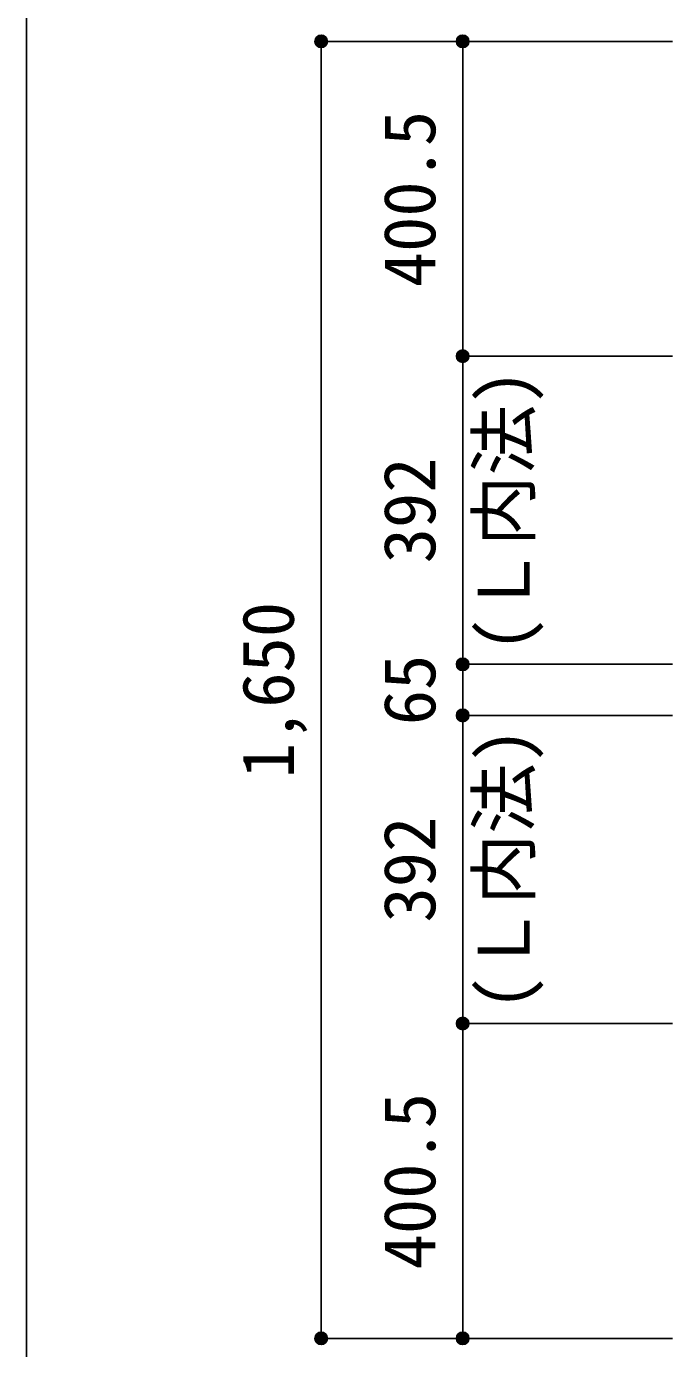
# Model space of a CAD drawing. Units: millimetres at full size, sheet at 1:30. Extents: x -5973 to 5954, y -4195 to 4201.
# Drawn here: x -5973 to -5151, y -2580 to -898 of the extents above; entities that cross this region are included whole.
import ezdxf
from ezdxf.enums import TextEntityAlignment as Align

# ---------------------------------------------------------------- set-up
doc = ezdxf.new("R2010")
doc.units = ezdxf.units.MM
doc.header["$LTSCALE"] = 30
doc.header["$PDMODE"] = 32
doc.header["$PDSIZE"] = 15
for name, color, linetype in [('0-7_文字', 4, 'Continuous'), ('0-D_寸法', 4, 'Continuous'), ('F-0_枠', 6, 'Continuous')]:
    doc.layers.add(name, color=color, linetype=linetype)
doc.styles.add('ＭＳ ゴシック', font='')
doc.styles.get('ＭＳ ゴシック').set_extended_font_data('MS Gothic')

msp = doc.modelspace()

# ---------------------------------------------------------------- linework, layer by layer
at = {"layer": '0-D_寸法'}
for p, q in [((-5597.84, -917.16), (-5417.84, -917.16)), ((-5597.84, -917.16), (-5417.84, -917.16)), ((-5597.84, -917.16), (-5597.84, -2567.16)), ((-5597.84, -2567.16), (-5597.84, -917.16)), ((-5417.84, -917.16), (-5150.8, -917.16)), ((-5417.84, -917.16), (-5150.8, -917.16)), ((-5417.84, -917.16), (-5417.84, -1317.66)), ((-5417.84, -1317.66), (-5150.8, -1317.66)), ((-5417.84, -1317.66), (-5417.84, -1709.66)), ((-5417.84, -1774.66), (-5417.84, -1709.66)), ((-5417.84, -1709.66), (-5150.8, -1709.66)), ((-5417.84, -1774.66), (-5150.8, -1774.66)), ((-5417.84, -1774.66), (-5417.84, -2166.66)), ((-5417.84, -2166.66), (-5150.8, -2166.66)), ((-5417.84, -2166.66), (-5417.84, -2567.16)), ((-5597.84, -2567.16), (-5417.84, -2567.16)), ((-5417.84, -2567.16), (-5150.8, -2567.16)), ((-5417.84, -2567.16), (-5150.8, -2567.16)), ((-5417.84, -2567.16), (-5150.8, -2567.16))]:
    msp.add_line(p, q, dxfattribs=at)
for centre, radius in [((-5597.84, -917.16), 8), ((-5597.84, -917.16), 7.2), ((-5597.84, -917.16), 6.4), ((-5597.84, -917.16), 5.6), ((-5597.84, -917.16), 4.8), ((-5597.84, -917.16), 4), ((-5597.84, -917.16), 3.2), ((-5597.84, -917.16), 2.4), ((-5597.84, -917.16), 1.6), ((-5597.84, -917.16), 0.8), ((-5417.84, -917.16), 8), ((-5417.84, -917.16), 7.2), ((-5417.84, -917.16), 6.4), ((-5417.84, -917.16), 5.6), ((-5417.84, -917.16), 4.8), ((-5417.84, -917.16), 4), ((-5417.84, -917.16), 3.2), ((-5417.84, -917.16), 2.4), ((-5417.84, -917.16), 1.6), ((-5417.84, -917.16), 0.8), ((-5417.84, -1317.66), 8), ((-5417.84, -1317.66), 7.2), ((-5417.84, -1317.66), 6.4), ((-5417.84, -1317.66), 5.6), ((-5417.84, -1317.66), 4.8), ((-5417.84, -1317.66), 4), ((-5417.84, -1317.66), 3.2), ((-5417.84, -1317.66), 2.4), ((-5417.84, -1317.66), 1.6), ((-5417.84, -1317.66), 0.8), ((-5417.84, -1709.66), 8), ((-5417.84, -1709.66), 7.2), ((-5417.84, -1709.66), 6.4), ((-5417.84, -1709.66), 5.6), ((-5417.84, -1709.66), 4.8), ((-5417.84, -1709.66), 4), ((-5417.84, -1709.66), 3.2), ((-5417.84, -1709.66), 2.4), ((-5417.84, -1709.66), 1.6), ((-5417.84, -1709.66), 0.8), ((-5417.84, -1774.66), 8), ((-5417.84, -1774.66), 7.2), ((-5417.84, -1774.66), 6.4), ((-5417.84, -1774.66), 5.6), ((-5417.84, -1774.66), 4.8), ((-5417.84, -1774.66), 4), ((-5417.84, -1774.66), 3.2), ((-5417.84, -1774.66), 2.4), ((-5417.84, -1774.66), 1.6), ((-5417.84, -1774.66), 0.8), ((-5417.84, -2166.66), 8), ((-5417.84, -2166.66), 7.2), ((-5417.84, -2166.66), 6.4), ((-5417.84, -2166.66), 5.6), ((-5417.84, -2166.66), 4.8), ((-5417.84, -2166.66), 4), ((-5417.84, -2166.66), 3.2), ((-5417.84, -2166.66), 2.4), ((-5417.84, -2166.66), 1.6), ((-5417.84, -2166.66), 0.8), ((-5597.84, -2567.16), 8), ((-5597.84, -2567.16), 7.2), ((-5597.84, -2567.16), 6.4), ((-5597.84, -2567.16), 5.6), ((-5597.84, -2567.16), 4.8), ((-5597.84, -2567.16), 4), ((-5597.84, -2567.16), 3.2), ((-5597.84, -2567.16), 2.4), ((-5597.84, -2567.16), 1.6), ((-5597.84, -2567.16), 0.8), ((-5417.84, -2567.16), 8), ((-5417.84, -2567.16), 7.2), ((-5417.84, -2567.16), 6.4), ((-5417.84, -2567.16), 5.6), ((-5417.84, -2567.16), 4.8), ((-5417.84, -2567.16), 4), ((-5417.84, -2567.16), 3.2), ((-5417.84, -2567.16), 2.4), ((-5417.84, -2567.16), 1.6), ((-5417.84, -2567.16), 0.8)]:
    msp.add_circle(centre, radius, dxfattribs=at)
at = {"layer": '0-D_寸法', "color": 7}
for p in [(-5597.84, -917.16), (-5417.84, -917.16), (-5417.84, -917.16), (-5417.84, -1317.66), (-5417.84, -1317.66), (-5417.84, -1317.66), (-5417.84, -1709.66), (-5417.84, -1709.66), (-5417.84, -1709.66), (-5417.84, -1774.66), (-5417.84, -1774.66), (-5417.84, -1774.66), (-5417.84, -2166.66), (-5417.84, -2166.66), (-5417.84, -2166.66), (-5597.84, -2567.16), (-5417.84, -2567.16), (-5417.84, -2567.16)]:
    msp.add_point(p, dxfattribs=at)
at = {"layer": 'F-0_枠'}
msp.add_line((-5972.88, 4201.15), (-5972.88, -4195.24), dxfattribs=at)

# ---------------------------------------------------------------- texts
at = {"layer": '0-7_文字', "style": 'ＭＳ ゴシック'}
for p in [(-5312.84, -1694.16), (-5312.84, -2150.16)]:
    msp.add_text('(Ｌ内法)', height=65.98, rotation=90, dxfattribs=at).set_placement(p, align=Align.BOTTOM_LEFT)
at = {"layer": '0-D_寸法', "style": 'ＭＳ ゴシック'}
for s, p in [('400.5', (-5432.84, -1229.91)), ('392', (-5432.84, -1581.16)), ('1,650', (-5612.84, -1854.66)), ('65', (-5432.84, -1787.16)), ('392', (-5432.84, -2038.16)), ('400.5', (-5432.84, -2479.41))]:
    msp.add_text(s, height=65.98, rotation=90, dxfattribs=at).set_placement(p, align=Align.BOTTOM_LEFT)

doc.saveas('drawing.dxf')
